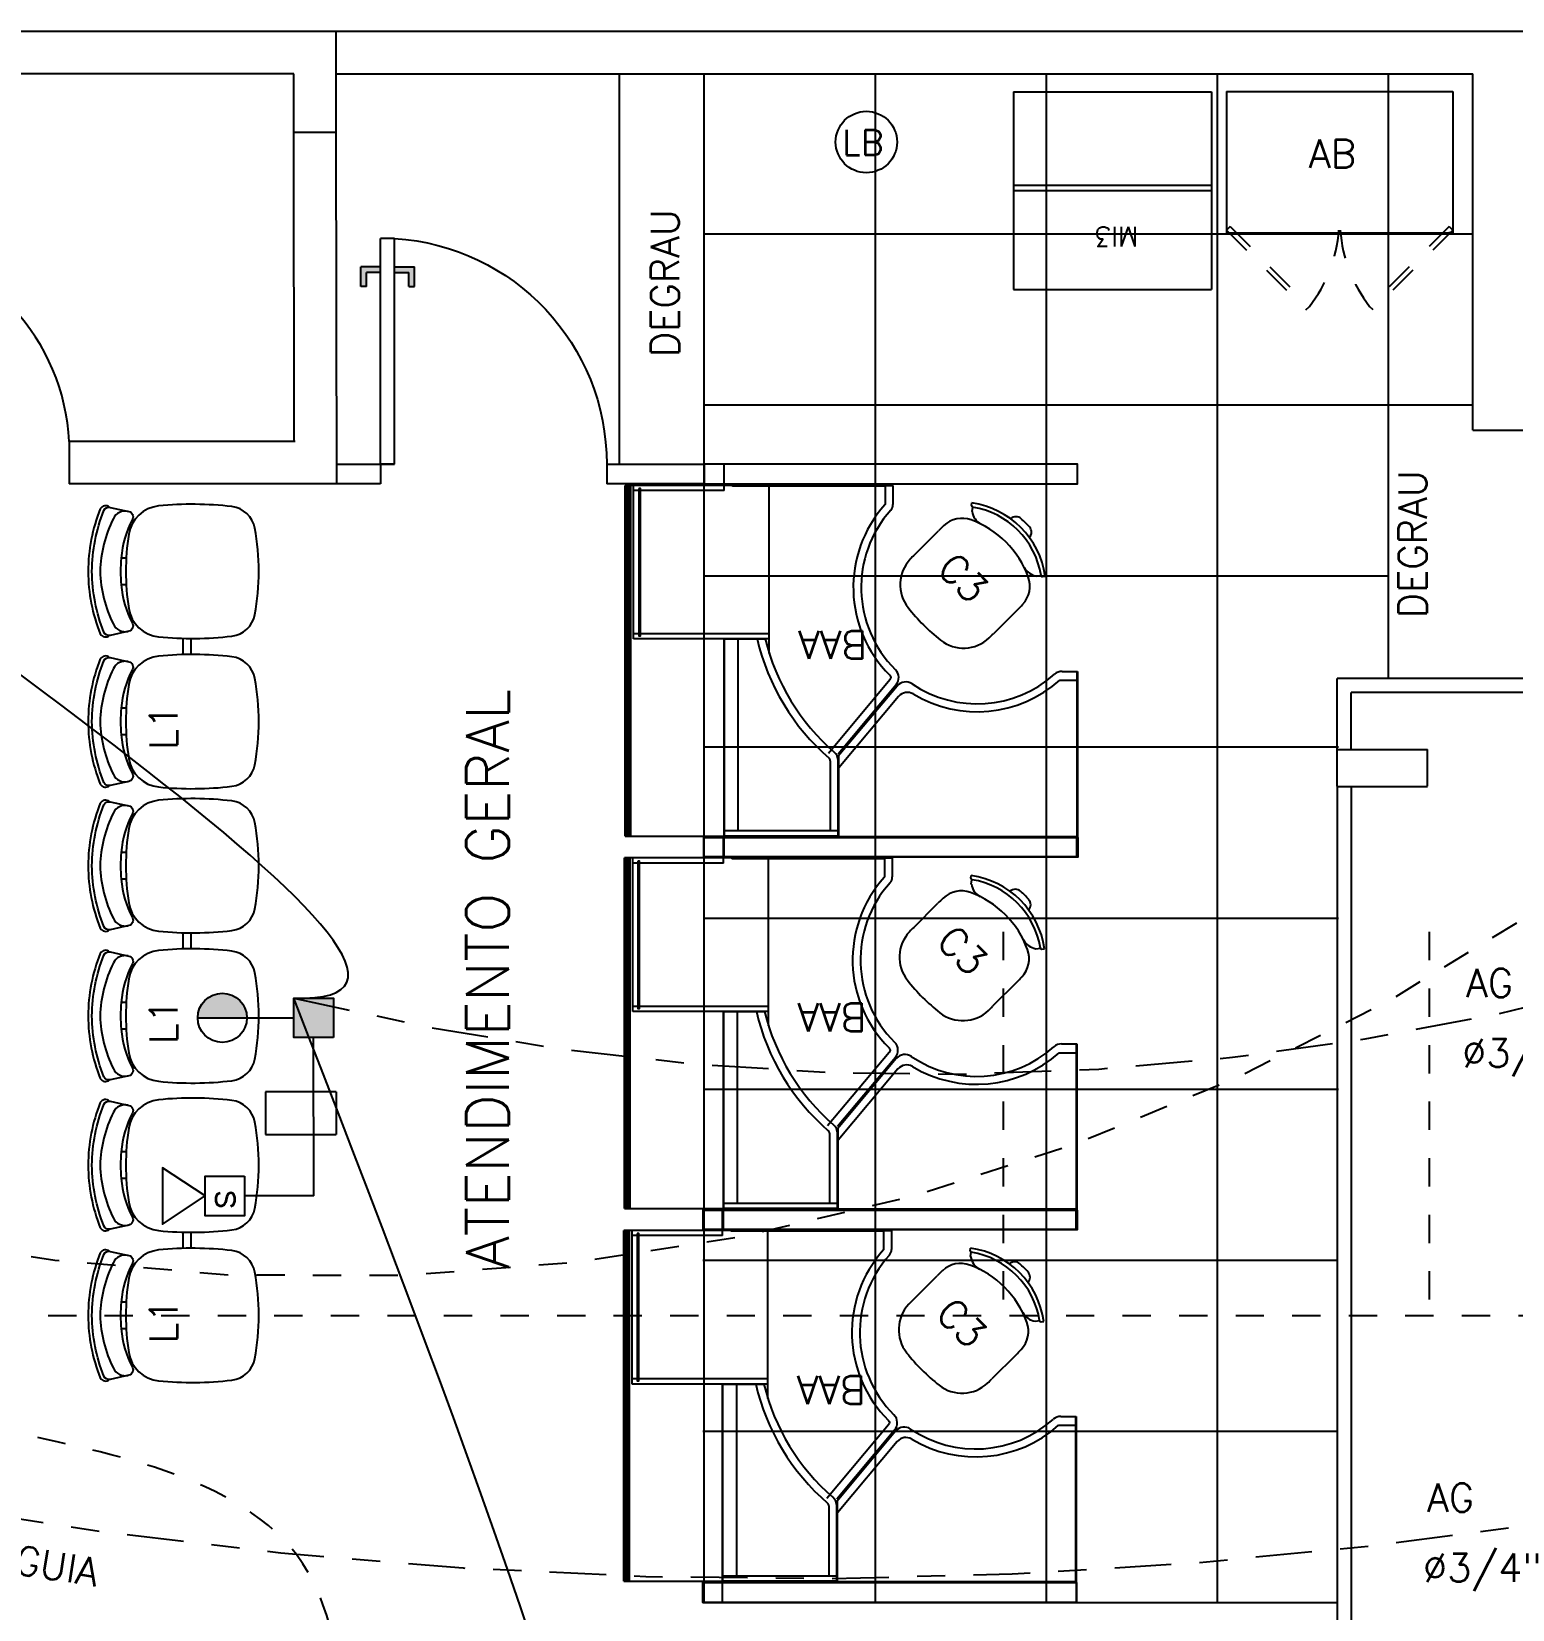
# Model space of a CAD drawing. Extents: x 16 to 124, y 36 to 90.
# Drawn here: x 51.99 to 57.23, y 44.65 to 50.23 of the extents above; entities that cross this region are included whole.
import ezdxf

# ---------------------------------------------------------------- set-up
doc = ezdxf.new("R2010")
doc.units = 0
doc.header["$LTSCALE"] = 0.02
for name, pattern in [('DASHDOT', [1, 0.5, -0.25, 0, -0.25]), ('DASHED2', [0.375, 0.25, -0.125]), ('HIDDEN2', [0.1875, 0.125, -0.0625])]:
    doc.linetypes.add(name, pattern=pattern)
doc.layers.get('0').update_dxf_attribs({"linetype": 'CONTINUOUS'})
for name, color, linetype in [('ACESSORIOS', 6, 'CONTINUOUS'), ('ALARME', 2, 'DASHDOT'), ('ARQUITETURA20', 1, 'CONTINUOUS'), ('BLOCOS', 1, 'CONTINUOUS'), ('CADEIRAS', 6, 'CONTINUOUS'), ('CAIXAS', 7, 'CONTINUOUS'), ('CAN-ALARME', 10, 'DASHDOT'), ('CAN-SENSOR', 9, 'DASHED2'), ('CANALETAS', 4, 'CONTINUOUS'), ('CODIGO', 6, 'CONTINUOUS'), ('DIVISORIA', 5, 'CONTINUOUS'), ('ESQUADRIAS-F', 2, 'CONTINUOUS'), ('ESQUADRIAS-G', 1, 'CONTINUOUS'), ('MESA-SUP', 5, 'CONTINUOUS'), ('MESAS', 1, 'CONTINUOUS'), ('PAREDE-SOL', 251, 'CONTINUOUS'), ('PAREDES', 7, 'CONTINUOUS'), ('PISO', 6, 'CONTINUOUS'), ('PISOELEVADO', 6, 'CONTINUOUS'), ('TEXTO', 7, 'CONTINUOUS')]:
    doc.layers.add(name, color=color, linetype=linetype)
doc.styles.add('COTAS', font='romans.shx', dxfattribs={"width": 0.75})
doc.styles.add('ROMANS', font='simplex.shx')

# ---------------------------------------------------------------- blocks, each defined once
blk = doc.blocks.new('LB')
at = {"layer": 'ACESSORIOS'}
blk.add_circle((0, 0), 0.1086, dxfattribs=at)
at = {"layer": 'CODIGO', "style": 'ROMANS'}
blk.add_text('LB', height=0.09, dxfattribs=at).set_placement((-0.0855, -0.047))
blk = doc.blocks.new('MI3')
at = {"layer": 'MESAS'}
for p, q in [((0.7, 0), (0, 0)), ((0, -0.7), (0, 0)), ((0.7, -0.7), (0.7, 0)), ((0.7, -0.35), (0, -0.35)), ((0.7, -0.37), (0, -0.37)), ((0.7, -0.7), (0, -0.7))]:
    blk.add_line(p, q, dxfattribs=at)
at = {"layer": 'CODIGO', "style": 'ROMANS'}
blk.add_text('MI3', height=0.07, dxfattribs=at).set_placement((0.2581, -0.2223, -0.64))
blk = doc.blocks.new('*X11')
at = {"color": 0}
for p, q in [((1170.7261, 1261.4762), (1170.7313, 1261.4814)), ((1170.7261, 1261.4709), (1170.7321, 1261.4769)), ((1170.7261, 1261.4656), (1170.7321, 1261.4716)), ((1170.7261, 1261.4603), (1170.7321, 1261.4663)), ((1170.7261, 1261.455), (1170.7321, 1261.461)), ((1170.7261, 1261.4497), (1170.7321, 1261.4557)), ((1170.7261, 1261.4444), (1170.7321, 1261.4504)), ((1170.7261, 1261.4391), (1170.7321, 1261.4451)), ((1170.7261, 1261.4338), (1170.7321, 1261.4398)), ((1170.7261, 1261.4285), (1170.7321, 1261.4345)), ((1170.7261, 1261.4232), (1170.7321, 1261.4292)), ((1170.7261, 1261.4179), (1170.7321, 1261.4239)), ((1170.7261, 1261.4126), (1170.7321, 1261.4186)), ((1170.7261, 1261.4073), (1170.7321, 1261.4133)), ((1170.7261, 1261.402), (1170.7321, 1261.408)), ((1170.7261, 1261.3967), (1170.7321, 1261.4027)), ((1170.7261, 1261.3914), (1170.7321, 1261.3974)), ((1170.7261, 1261.3861), (1170.7321, 1261.3921)), ((1170.7261, 1261.3808), (1170.7321, 1261.3868)), ((1170.7261, 1261.3755), (1170.7321, 1261.3815)), ((1170.7261, 1261.3702), (1170.7321, 1261.3762)), ((1170.7261, 1261.3649), (1170.7321, 1261.3709)), ((1170.7261, 1261.3595), (1170.7321, 1261.3655)), ((1170.7261, 1261.3542), (1170.7321, 1261.3602)), ((1170.7261, 1261.3489), (1170.7321, 1261.3549)), ((1170.7261, 1261.3436), (1170.7321, 1261.3496)), ((1170.7261, 1261.3383), (1170.7321, 1261.3443)), ((1170.7261, 1261.333), (1170.7321, 1261.339)), ((1170.7261, 1261.3277), (1170.7321, 1261.3337)), ((1170.7261, 1261.3224), (1170.7321, 1261.3284)), ((1170.7261, 1261.3171), (1170.7321, 1261.3231)), ((1170.7261, 1261.3118), (1170.7321, 1261.3178)), ((1170.7261, 1261.3065), (1170.7321, 1261.3125)), ((1170.7261, 1261.3012), (1170.7321, 1261.3072)), ((1170.7261, 1261.2959), (1170.7321, 1261.3019)), ((1170.7261, 1261.2906), (1170.7321, 1261.2966)), ((1170.7261, 1261.2853), (1170.7321, 1261.2913)), ((1170.7261, 1261.28), (1170.7321, 1261.286)), ((1170.7261, 1261.2747), (1170.7321, 1261.2807)), ((1170.7261, 1261.2694), (1170.7321, 1261.2754)), ((1170.7261, 1261.2641), (1170.7321, 1261.2701)), ((1170.7261, 1261.2588), (1170.7321, 1261.2648)), ((1170.7261, 1261.2535), (1170.7321, 1261.2595)), ((1170.7261, 1261.2482), (1170.7321, 1261.2542)), ((1170.7261, 1261.2429), (1170.7321, 1261.2489)), ((1170.7261, 1261.2376), (1170.7321, 1261.2436)), ((1170.7261, 1261.2323), (1170.7321, 1261.2383)), ((1170.7261, 1261.227), (1170.7321, 1261.233)), ((1170.7261, 1261.2217), (1170.7321, 1261.2277)), ((1170.7261, 1261.2164), (1170.7321, 1261.2224)), ((1170.7261, 1261.2111), (1170.7321, 1261.2171)), ((1170.7261, 1261.2058), (1170.7321, 1261.2118)), ((1170.7261, 1261.2005), (1170.7321, 1261.2065)), ((1170.7261, 1261.1951), (1170.7321, 1261.2011)), ((1170.7261, 1261.1898), (1170.7321, 1261.1958)), ((1170.7261, 1261.1845), (1170.7321, 1261.1905)), ((1170.7261, 1261.1792), (1170.7321, 1261.1852)), ((1170.7261, 1261.1739), (1170.7321, 1261.1799)), ((1170.7261, 1261.1686), (1170.7321, 1261.1746)), ((1170.7261, 1261.1633), (1170.7321, 1261.1693)), ((1170.7261, 1261.158), (1170.7321, 1261.164)), ((1170.7261, 1261.1527), (1170.7321, 1261.1587)), ((1170.7261, 1261.1474), (1170.7321, 1261.1534)), ((1170.7261, 1261.1421), (1170.7321, 1261.1481)), ((1170.7261, 1261.1368), (1170.7321, 1261.1428)), ((1170.7261, 1261.1315), (1170.7321, 1261.1375)), ((1170.7261, 1261.1262), (1170.7321, 1261.1322)), ((1170.7261, 1261.1209), (1170.7321, 1261.1269)), ((1170.7261, 1261.1156), (1170.7321, 1261.1216)), ((1170.7261, 1261.1103), (1170.7321, 1261.1163)), ((1170.7261, 1261.105), (1170.7321, 1261.111)), ((1170.7261, 1261.0997), (1170.7321, 1261.1057)), ((1170.7261, 1261.0944), (1170.7321, 1261.1004)), ((1170.7261, 1261.0891), (1170.7321, 1261.0951)), ((1170.7261, 1261.0838), (1170.7321, 1261.0898)), ((1170.7261, 1261.0785), (1170.7321, 1261.0845)), ((1170.7261, 1261.0732), (1170.7321, 1261.0792)), ((1170.7261, 1261.0679), (1170.7321, 1261.0739)), ((1170.7261, 1261.0626), (1170.7321, 1261.0686)), ((1170.7261, 1261.0573), (1170.7321, 1261.0633)), ((1170.7261, 1261.052), (1170.7321, 1261.058)), ((1170.7261, 1261.0467), (1170.7321, 1261.0527)), ((1170.7261, 1261.0414), (1170.7321, 1261.0474)), ((1170.7261, 1261.036), (1170.7321, 1261.042)), ((1170.7261, 1261.0307), (1170.7321, 1261.0367)), ((1170.7261, 1261.0254), (1170.7321, 1261.0314)), ((1170.7261, 1261.0201), (1170.7321, 1261.0261)), ((1170.7261, 1261.0148), (1170.7321, 1261.0208)), ((1170.7261, 1261.0095), (1170.7321, 1261.0155)), ((1170.7261, 1261.0042), (1170.7321, 1261.0102)), ((1170.7261, 1260.9989), (1170.7321, 1261.0049)), ((1170.7261, 1260.9936), (1170.7321, 1260.9996)), ((1170.7261, 1260.9883), (1170.7321, 1260.9943)), ((1170.7261, 1260.983), (1170.7321, 1260.989)), ((1170.7261, 1260.9777), (1170.7321, 1260.9837)), ((1170.7281, 1260.9744), (1170.7321, 1260.9784))]:
    blk.add_line(p, q, dxfattribs=at)
blk = doc.blocks.new('C3')
at = {"layer": 'CADEIRAS'}
for p, q in [((-0.1982, -0.0915), (-0.2039, -0.084)), ((-0.1822, -0.1051), (-0.1916, -0.0924)), ((0.141, -0.1051), (0.1505, -0.0924)), ((0.1571, -0.0915), (0.1627, -0.084)), ((-0.218, -0.3574), (-0.218, -0.237)), ((0.1768, -0.237), (0.1768, -0.3574))]:
    blk.add_line(p, q, dxfattribs=at)
for centre, radius, start, end in [((-0.0206, -0.3284), 0.329, 86.4167, 93.5833), ((-0.0206, -0.3284), 0.3055, 53.1301, 126.8699), ((-0.0206, -0.3284), 0.2914, 54.0396, 125.9604), ((-0.0394, -0.0281), 0.0282, 93.5833, 176.6281), ((-0.0018, -0.0281), 0.0282, 3.3719, 86.4167), ((-0.1944, -0.0887), 0.0047, 216.8699, 305.9604), ((-0.1458, -0.0545), 0.0623, 234.3405, 285.7396), ((-0.0206, -0.435), 0.3384, 90, 114.9388), ((-0.0206, -0.435), 0.3384, 65.0612, 90), ((0.1047, -0.0545), 0.0623, 254.2604, 305.6595), ((0.1533, -0.0887), 0.0047, 234.0396, 323.1301), ((-0.1236, -0.2134), 0.094, 114.9388, 178.3074), ((0.0825, -0.2134), 0.094, 1.6926, 65.0612), ((0.675, -0.237), 0.893, 178.3074, 180), ((-0.7162, -0.237), 0.893, 0, 1.6926), ((0.487, -0.3574), 0.705, 180, 181.7293), ((-0.0861, -0.3747), 0.1316, 181.7293, 263.155), ((0.045, -0.3747), 0.1316, 276.845, 358.2707), ((-0.5282, -0.3574), 0.705, 358.2707, 360), ((-0.0206, 0.1713), 0.6815, 263.155, 270), ((-0.0206, 0.1713), 0.6815, 270, 276.845)]:
    blk.add_arc(centre, radius, start, end, dxfattribs=at)
at = {"layer": 'CODIGO', "style": 'ROMANS'}
blk.add_text('C3', height=0.1, dxfattribs=at).set_placement((-0.1264, -0.3434))
blk = doc.blocks.new('BAA')
at = {"layer": 'CODIGO', "color": 2}
blk.add_line((1.2, 1.297), (1.2, 0.618), dxfattribs=at)
at = {"layer": 'MESA-SUP'}
for p, q in [((1.25, 1.39), (1.25, 1.32)), ((0, 1.32), (0.8467, 1.32)), ((0.0025, 1.3175), (0.8442, 1.3175)), ((0.0025, 1.3175), (0.8442, 1.3175)), ((1.25, 0.07), (1.25, 0))]:
    blk.add_line(p, q, dxfattribs=at)
blk.add_lwpolyline([(0, 1.32), (-0.0015, 1.32), (-0.0015, 1.39), (0, 1.39)], dxfattribs=at)
for points in [[(1.32, 1.32), (0, 1.32), (0, 1.39), (1.32, 1.39)], [(1.32, 0.07), (0, 0.07), (0, 0), (1.32, 0)]]:
    blk.add_lwpolyline(points, close=True, dxfattribs=at)
at = {"layer": 'MESAS'}
for p, q in [((0, 0.7325), (0, 1.32)), ((0.0025, 0.7325), (0.0025, 1.3175)), ((0.8442, 1.3175), (0.8442, 1.0298)), ((0.8467, 1.32), (0.8467, 1.0328)), ((0.8467, 1.315), (0.8467, 1.03)), ((0.8467, 1.0485), (0.8467, 1.315)), ((1.6, 1.315), (0.8467, 1.315)), ((0.8467, 1.315), (1.25, 1.315)), ((0.8467, 1.297), (1.25, 1.297)), ((0.8747, 1.0485), (0.8747, 1.297)), ((0.9, 1.315), (1.25, 1.315)), ((1.25, 1.302), (1.25, 1.315)), ((1.25, 1.315), (1.25, 0.618)), ((1.25, 0.618), (1.25, 1.302)), ((1.58, 1.315), (1.58, 0.075)), ((1.5852, 1.315), (1.5852, 0.075)), ((1.59, 1.315), (1.59, 0.075)), ((1.5941, 1.315), (1.5941, 0.075)), ((1.5973, 1.315), (1.5973, 0.075)), ((1.5993, 1.315), (1.5993, 0.075)), ((1.6, 0.075), (1.6, 1.315)), ((0.6326, 0.8212), (0.8442, 1.0734)), ((0.6383, 0.7844), (0.8467, 1.0328)), ((0.6417, 0.7807), (0.8467, 1.025)), ((0.0542, 0.7325), (0, 0.7325)), ((0.0622, 0.7636), (0.0025, 0.7636)), ((1.09, 0.6692), (1.09, 0.075)), ((1.09, 0.618), (1.09, 0.6)), ((1.09, 0.618), (1.09, 0.6)), ((1.09, 0.618), (1.57, 0.618)), ((1.25, 0.618), (1.1043, 0.618)), ((1.57, 0.618), (1.57, 0.6)), ((1.09, 0.6), (1.546, 0.6)), ((1.552, 0.6), (1.57, 0.6)), ((1.57, 0.6), (1.57, 0.075)), ((0.6527, 0.075), (0.6527, 0.1423)), ((1.2227, 0.075), (0.6527, 0.075)), ((0.6807, 0.0775), (1.2202, 0.0775)), ((1.09, 0.075), (1.6, 0.075)), ((1.25, 0.093), (1.25, 0.075)), ((1.25, 0.093), (1.546, 0.093)), ((1.25, 0.075), (1.57, 0.075)), ((1.552, 0.093), (1.57, 0.093))]:
    blk.add_line(p, q, dxfattribs=at)
blk.add_lwpolyline([(0.6807, 0.0775), (0.6807, 0.1423, -0.184744), (0.6812, 0.1437, 0.399041), (0.6639, 0.7465, -0.389622), (0.6632, 0.7627), (0.8812, 1.0225)], format="xyb", dxfattribs=at)
blk.add_lwpolyline([(1.552, 0.086), (1.552, 0.607), (1.546, 0.607), (1.546, 0.086)], close=True, dxfattribs=at)
for centre, radius, start, end in [((0.8867, 1.0485), 0.04, 180, 229.0406), ((0.355, 0.436), 0.7711, 13.652, 49.0406), ((0.8867, 1.0485), 0.012, 180, 229.0406), ((0.355, 0.436), 0.7991, 13.1649, 49.0406), ((0.355, 0.436), 0.4394, 58.9935, 131.7928), ((0.355, 0.436), 0.4114, 55.9688, 131.7928), ((0.6019, 0.8469), 0.04, 238.9935, 320), ((0.6076, 0.8101), 0.04, 235.9688, 320), ((0.0542, 0.7725), 0.04, 270, 311.7928), ((0.6724, 0.755), 0.04, 140, 225.148), ((0.355, 0.436), 0.41, 318.1319, 45.148), ((0.6827, 0.1423), 0.03, 138.1319, 180)]:
    blk.add_arc(centre, radius, start, end, dxfattribs=at)
at = {"rotation": 135}
blk.add_blockref('C3', (0.1699, 0.2219), dxfattribs=at)
at = {"layer": 'MESAS'}
blk.add_blockref('*X11', (-1169.1801, -1260.8814), dxfattribs=at)
at = {"layer": 'CODIGO', "style": 'ROMANS'}
blk.add_text('BAA', height=0.1, dxfattribs=at).set_placement((0.7435, 0.5887))
blk = doc.blocks.new('A$C2DC308E3')
at = {"layer": 'CADEIRAS'}
for p, q in [((0.1848, 0.4548), (0.1848, 0.4727)), ((0.2788, 0.4548), (0.2788, 0.4727)), ((0.7159, 0.4548), (0.7159, 0.4727)), ((0.8099, 0.4548), (0.8099, 0.4727)), ((0.4682, 0.2529), (0.5265, 0.2529)), ((0.4682, 0.2529), (0.4779, 0.2529)), ((0.4692, 0.2247), (0.5256, 0.2247))]:
    blk.add_line(p, q, dxfattribs=at)
for points in [[(0.4584, 0.5138, 0.481357), (0.4531, 0.5465, 0.097119), (0.2318, 0.5891, 0.097119), (0.0105, 0.5465, 0.481357), (0.0052, 0.5138)], [(0.1848, 0.4727, 0.100785), (0.0473, 0.4327, -0.49505), (0.0202, 0.4453), (0.0055, 0.5121, -0.365963), (0.0168, 0.5335, -0.0944), (0.2318, 0.5761, -0.0944), (0.4468, 0.5335, -0.365963), (0.4581, 0.5121), (0.4434, 0.4453, -0.49505), (0.4163, 0.4327, 0.100785), (0.2788, 0.4727, 0.100785)], [(0.9895, 0.5138, 0.481357), (0.9842, 0.5465, 0.097119), (0.7629, 0.5891, 0.097119), (0.5417, 0.5465, 0.481357), (0.5363, 0.5138)], [(0.7159, 0.4727, 0.100785), (0.5784, 0.4327, -0.49505), (0.5513, 0.4453), (0.5366, 0.5121, -0.365963), (0.548, 0.5335, -0.0944), (0.7629, 0.5761, -0.0944), (0.9779, 0.5335, -0.365963), (0.9892, 0.5121), (0.9746, 0.4453, -0.49505), (0.9475, 0.4327, 0.100785), (0.8099, 0.4727, 0.100785)], [(0.444, 0.448, 0.344642), (0.419, 0.5003, 0.1068), (0.2318, 0.5474, 0.1068), (0.0446, 0.5003, 0.344642), (0.0196, 0.448)], [(0.9752, 0.448, 0.344642), (0.9501, 0.5003, 0.1068), (0.7629, 0.5474, 0.1068), (0.5758, 0.5003, 0.344642), (0.5507, 0.448)]]:
    blk.add_lwpolyline(points, format="xyb", dxfattribs=at)
for points in [[(0.1008, 0.4459, 0.340817), (0.0005, 0.3401, 0.05523), (0.0028, 0.0813, 0.328643), (0.0792, 0, 0.09095), (0.3844, 0, 0.328643), (0.4608, 0.0813, 0.05523), (0.4631, 0.3401, 0.340817), (0.3629, 0.4459, 0.077917)], [(0.6319, 0.4459, 0.340817), (0.5316, 0.3401, 0.05523), (0.5339, 0.0813, 0.328643), (0.6103, 0, 0.09095), (0.9156, 0, 0.328643), (0.9919, 0.0813, 0.05523), (0.9942, 0.3401, 0.340817), (0.894, 0.4459, 0.077917)]]:
    blk.add_lwpolyline(points, format="xyb", close=True, dxfattribs=at)
for centre in [(0.2318, -0.0397), (0.7629, -0.0397)]:
    blk.add_arc(centre, 0.5146, 84.7595, 95.2405, dxfattribs=at)
at = {"layer": 'CODIGO', "style": 'ROMANS'}
blk.add_text('L1', height=0.1, dxfattribs=at).set_placement((0.1328, 0.273))
blk = doc.blocks.new('A$C05567B69')
at = {"layer": 'ESQUADRIAS-F'}
blk.add_arc((0.8, 0), 0.8, 93.5833, 180, dxfattribs=at)
at = {"layer": 'ESQUADRIAS-G'}
for p, q in [((0.75, 0), (0.75, 0.7984)), ((0.75, 0.7984), (0.8, 0.7984)), ((0.8, 0), (0.8, 0.7984)), ((0.68, 0.6284), (0.68, 0.6984)), ((0.75, 0.6984), (0.68, 0.6984)), ((0.7, 0.6284), (0.7, 0.6784)), ((0.75, 0.6784), (0.7, 0.6784)), ((0.8, 0.6984), (0.87, 0.6984)), ((0.8, 0.6784), (0.85, 0.6784)), ((0.85, 0.6284), (0.85, 0.6784)), ((0.87, 0.6284), (0.87, 0.6984)), ((0.7, 0.6284), (0.68, 0.6284)), ((0.85, 0.6284), (0.87, 0.6284)), ((0.75, 0), (0.8, 0))]:
    blk.add_line(p, q, dxfattribs=at)
for points in [[(0.68, 0.6984), (0.75, 0.6984), (0.7, 0.6784), (0.75, 0.6784)], [(0.68, 0.6284), (0.68, 0.6984), (0.7, 0.6284), (0.7, 0.6784)], [(0.8, 0.6984), (0.87, 0.6984), (0.8, 0.6784), (0.85, 0.6784)], [(0.85, 0.6284), (0.85, 0.6784), (0.87, 0.6284), (0.87, 0.6984)]]:
    blk.add_solid(points, dxfattribs=at)
blk = doc.blocks.new('A$C7B783AE8')
at = {"layer": 'ESQUADRIAS-F'}
blk.add_arc((-0.0332, 0.7376), 0.7384, 272.5737, 353.1841, dxfattribs=at)
at = {"layer": 'ESQUADRIAS-G'}
for p, q in [((0.5284, 0.75), (0.5284, 0.77)), ((0.5284, 0.77), (0.5984, 0.77)), ((0.5284, 0.75), (0.5784, 0.75)), ((0.5784, 0.7), (0.5784, 0.75)), ((0.5984, 0.7), (0.5984, 0.77)), ((0, 0.7), (0.7, 0.7)), ((0, 0.65), (0, 0.7)), ((0.7, 0.65), (0.7, 0.7)), ((0, 0.65), (0.7, 0.65)), ((0.5784, 0.65), (0.5784, 0.6)), ((0.5984, 0.65), (0.5984, 0.58)), ((0.5284, 0.6), (0.5784, 0.6)), ((0.5284, 0.6), (0.5284, 0.58)), ((0.5284, 0.58), (0.5984, 0.58))]:
    blk.add_line(p, q, dxfattribs=at)
for points in [[(0.5284, 0.75), (0.5784, 0.75), (0.5284, 0.77), (0.5984, 0.77)], [(0.5984, 0.7), (0.5984, 0.77), (0.5784, 0.7), (0.5784, 0.75)], [(0.5984, 0.58), (0.5984, 0.65), (0.5784, 0.6), (0.5784, 0.65)], [(0.5284, 0.58), (0.5984, 0.58), (0.5284, 0.6), (0.5784, 0.6)]]:
    blk.add_solid(points, dxfattribs=at)
blk = doc.blocks.new('AB')
at = {"layer": 'CODIGO', "linetype": 'HIDDEN2'}
for p, q in [((0, -0.491), (0.281, -0.7729)), ((0.0127, -0.4782), (0.2937, -0.7602)), ((0.7873, -0.4782), (0.5063, -0.7602)), ((0.8, -0.491), (0.519, -0.7729)), ((0.281, -0.7729), (0.2937, -0.7602)), ((0.519, -0.7729), (0.5063, -0.7602))]:
    blk.add_line(p, q, dxfattribs=at)
for centre, start, end in [((-0.0946, -0.4559), 321.9199, 355.9227), ((0.8946, -0.4559), 184.0773, 218.0801)]:
    blk.add_arc(centre, 0.4933, start, end, dxfattribs=at)
at = {"layer": 'MESAS'}
for p, q in [((0, 0), (0.8, 0)), ((0, 0), (0, -0.5)), ((0.8, 0), (0.8, -0.5)), ((0, -0.5), (0.013, -0.5)), ((0.013, -0.5), (0.782, -0.5)), ((0.782, -0.5), (0.8, -0.5)), ((0.8, -0.5), (0.787, -0.5))]:
    blk.add_line(p, q, dxfattribs=at)
at = {"layer": 'MESAS', "linetype": 'HIDDEN2'}
for p, q in [((0.0127, -0.4782), (0, -0.491)), ((0.7873, -0.4782), (0.8, -0.491))]:
    blk.add_line(p, q, dxfattribs=at)
at = {"layer": 'CODIGO', "style": 'ROMANS'}
blk.add_text('AB', height=0.1, dxfattribs=at).set_placement((0.291, -0.2702))

msp = doc.modelspace()

# ---------------------------------------------------------------- hatches: boundary and pattern name
at = {"layer": 'CAIXAS'}
for points in [[(52.57654, 46.74417), (52.7506, 46.74417, 1.0000002)], [(52.91636, 46.81417), (52.91636, 46.67417), (53.05636, 46.67417), (53.05636, 46.81417)]]:
    msp.add_hatch(color=256, dxfattribs=at).paths.add_polyline_path(points)

# ---------------------------------------------------------------- linework, layer by layer
at = {"layer": 'ALARME', "ltscale": 20}
for centre, radius, start, end in [((55.16669, 56.06378), 9.51941, 256.326235, 302.278958), ((54.68382, 62.84369), 18.0827, 249.836923, 282.753944)]:
    msp.add_arc(centre, radius, start, end, dxfattribs=at)
at = {"layer": 'CAIXAS'}
for p, q in [((52.57654, 46.74417), (52.91636, 46.74417)), ((52.98676, 46.11417), (52.98636, 46.67417)), ((52.98676, 46.11417), (52.74253, 46.11417))]:
    msp.add_line(p, q, dxfattribs=at)
for points in [[(53.05636, 46.67417), (52.91636, 46.67417), (52.91636, 46.81417), (53.05636, 46.81417)], [(52.60253, 46.11417), (52.45253, 46.21417), (52.45253, 46.01417)], [(52.74253, 46.18417), (52.74253, 46.04417), (52.60253, 46.04417), (52.60253, 46.18417)]]:
    msp.add_lwpolyline(points, close=True, dxfattribs=at)
msp.add_circle((52.66357, 46.74417), 0.08703, dxfattribs=at)
at = {"layer": 'CAN-ALARME'}
for p, q in [((55.42567, 47.04776), (55.42567, 45.69154)), ((56.93121, 47.04776), (56.93121, 45.69154)), ((48.24746, 45.69108), (60.21833, 45.69108))]:
    msp.add_line(p, q, dxfattribs=at)
at = {"layer": 'CAN-SENSOR'}
for centre, radius, start, end in [((53.02098, 53.58921), 7.76021, 249.050561, 322.097654), ((28.32463, 35.73091), 24.35482, 13.407006, 25.82898)]:
    msp.add_arc(centre, radius, start, end, dxfattribs=at)
msp.add_spline([(53.10663, 44.20332), (52.92567, 44.84631), (52.42395, 45.15488), (51.81931, 45.30916), (50.19107, 46.37835)], degree=3, dxfattribs=at)
at = {"layer": 'CANALETAS'}
msp.add_open_spline([(52.91636, 46.81417), (53.80777, 46.77996), (50.32018, 48.9637), (49.55844, 49.91083), (49.16015, 50.08198)], degree=3, knots=[0, 0, 0, 0, 3.2269448, 4.6245148, 4.6245148, 4.6245148, 4.6245148], dxfattribs=at)
msp.add_spline([(53.09572, 37.36198), (53.96225, 38.69493), (52.91636, 46.81417)], degree=3, dxfattribs=at)
at = {"layer": 'DIVISORIA'}
for p, q in [((53.06811, 48.70198), (53.27311, 48.70198)), ((53.22311, 48.70198), (53.22311, 48.63198)), ((54.02311, 48.70198), (54.02311, 48.63198)), ((54.02311, 48.70198), (54.36811, 48.70198)), ((53.22311, 48.63198), (53.06811, 48.63198)), ((54.36811, 48.63198), (54.02311, 48.63198)), ((58.69636, 47.94473), (56.60636, 47.94473)), ((56.60636, 47.69285), (56.60636, 47.94473)), ((58.64636, 47.89473), (56.65636, 47.89473)), ((56.65636, 47.69285), (56.65636, 47.89473)), ((56.60636, 47.5625), (56.60636, 44.0425)), ((56.65636, 47.5625), (56.65636, 44.0425)), ((54.36311, 44.67698), (56.60636, 44.67698))]:
    msp.add_line(p, q, dxfattribs=at)
at = {"layer": 'PAREDE-SOL'}
msp.add_line((53.06636, 50.08198), (53.06636, 50.23198), dxfattribs=at)
at = {"layer": 'PAREDES'}
for p, q in [((60.59636, 50.23198), (48.69636, 50.23198)), ((52.91636, 50.08198), (51.27636, 50.08198)), ((52.91636, 49.87476), (52.91636, 50.08198)), ((53.06636, 50.08198), (57.08636, 50.08198)), ((53.06636, 49.87476), (53.06636, 50.08198)), ((57.08636, 48.82198), (57.08636, 50.08198)), ((52.9179, 48.78198), (52.91636, 49.87536)), ((53.06636, 49.87476), (52.91636, 49.87476)), ((53.06811, 48.63198), (53.06636, 49.87476)), ((52.92112, 48.78198), (52.1215, 48.78198)), ((52.1215, 48.78198), (52.1215, 48.63198)), ((57.08636, 48.82198), (60.44636, 48.82198)), ((53.06811, 48.63198), (52.1215, 48.63198)), ((56.60636, 47.56285), (56.60636, 47.69285)), ((56.60636, 47.69285), (56.92636, 47.69285)), ((56.92636, 47.56285), (56.92636, 47.69285)), ((56.60636, 47.5625), (56.92636, 47.5625)), ((52.81636, 46.48198), (52.81636, 46.33198)), ((53.06636, 46.48198), (52.81636, 46.48198)), ((53.06636, 46.48198), (53.06636, 46.33198)), ((52.81636, 46.33198), (53.06636, 46.33198))]:
    msp.add_line(p, q, dxfattribs=at)
at = {"layer": 'PISOELEVADO'}
for p, q in [((54.06811, 48.70198), (54.06811, 50.08198)), ((54.36811, 44.67698), (54.36811, 50.08198)), ((54.97311, 44.67698), (54.97311, 50.08198)), ((55.57811, 44.67698), (55.57811, 50.08198)), ((56.18311, 44.67698), (56.18311, 50.08198)), ((56.78811, 47.94473), (56.78811, 50.08198)), ((54.36811, 49.51698), (57.08636, 49.51698)), ((54.36811, 48.91198), (57.08636, 48.91198)), ((54.36811, 48.30698), (56.78811, 48.30698)), ((54.36811, 47.70198), (56.61136, 47.70198)), ((54.36811, 47.09698), (56.61136, 47.09698)), ((54.36811, 46.49198), (56.61136, 46.49198)), ((54.36311, 45.88698), (56.60636, 45.88698)), ((54.36311, 45.28198), (56.60636, 45.28198))]:
    msp.add_line(p, q, dxfattribs=at)

# ---------------------------------------------------------------- block references
msp.add_blockref('AB', (56.2149, 50.02034))
at = {"layer": 'BLOCOS', "rotation": 180}
for name, p in [('MI3', (56.16218, 49.31933)), ('BAA', (55.68811, 48.70198)), ('BAA', (55.68561, 47.38448)), ('BAA', (55.68311, 46.06698))]:
    msp.add_blockref(name, p, dxfattribs=at)
at = {"layer": 'BLOCOS'}
msp.add_blockref('LB', (54.94135, 49.84139), dxfattribs=at)
at = {"layer": 'PAREDES', "rotation": 89.99999999999999}
for p in [(52.77859, 47.56006), (52.77859, 46.51912), (52.77859, 45.46008)]:
    msp.add_blockref('A$C2DC308E3', p, dxfattribs=at)
at = {"layer": 'PISO', "xscale": -1}
msp.add_blockref('A$C05567B69', (54.02311, 48.70198), dxfattribs=at)
at = {"layer": 'PISO', "rotation": 90}
msp.add_blockref('A$C7B783AE8', (52.1215, 48.78198), dxfattribs=at)

# ---------------------------------------------------------------- texts
at = {"layer": 'ARQUITETURA20', "style": 'ROMANS'}
for s, p in [('AG', (57.06191, 46.81764)), ('%%C3/4"', (57.04811, 46.56945)), ('AG', (56.92385, 44.99761)), ('%%C3/4"', (56.91004, 44.74942))]:
    msp.add_text(s, height=0.10001, dxfattribs=at).set_placement(p)
msp.add_text('ARAME DE GUIA ', height=0.10001, rotation=350.71879, dxfattribs=at).set_placement((51.19621, 44.89903))
at = {"layer": 'PISOELEVADO', "style": 'COTAS'}
for p in [(54.2791, 49.08078), (56.92362, 48.15754)]:
    msp.add_text('DEGRAU', height=0.1, rotation=90, dxfattribs=at).set_placement(p)
at = {"layer": 'TEXTO'}
for s, height, rotation, style, p in [('ATENDIMENTO GERAL', 0.15, 90, 'COTAS', (53.67658, 45.85632)), ('s', 0.1, 270, 'ROMANS', (52.64153, 46.13839))]:
    msp.add_text(s, height=height, rotation=rotation, dxfattribs=dict(at, style=style)).set_placement(p)

doc.saveas('drawing.dxf')
